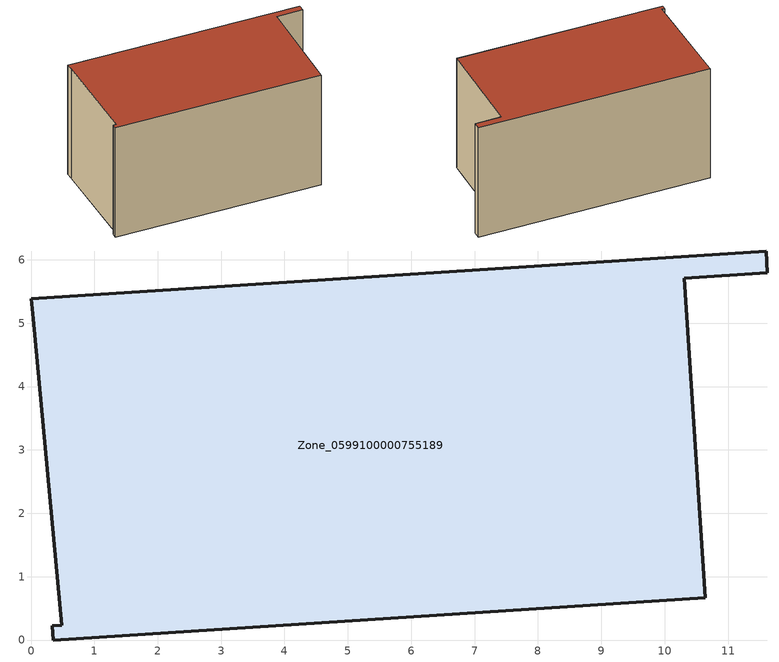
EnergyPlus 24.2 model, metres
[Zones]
Zone_0599100000755189
 floor ground (C_G): 0.03,5.07 0,5.39 11.6,6.14 11.62,5.8 10.31,5.71 10.64,0.67 0.35,0 0.33,0.22 0.49,0.23 z0
 wall outside (C_F): 11.6,6.14 0,5.39 0.03,5.07 0.49,0.23 0.33,0.22 0.35,0 10.64,0.67 10.31,5.71 11.62,5.8 11.6,6.14 z0:6.17
 roof outside (C_R): 0,5.39 0.03,5.07 0.49,0.23 0.33,0.22 0.35,0 10.64,0.67 10.31,5.71 11.62,5.8 11.6,6.14 z6.17
[BUILDING]
Pand.0599100000755189: North Axis=0; Terrain=City; Loads Convergence Tolerance Value=0.04; Temperature Convergence Tolerance Value=0.4; Solar Distribution=FullExterior; Maximum Number of Warmup Days=25; Minimum Number of Warmup Days=1
[Site:Location]
Rotterdam.The.Hague.AP_ZH_NLD Design_Conditions: Latitude=51.96; Longitude=4.45; Time Zone=1; Elevation=-4.5
[SITE:GROUNDTEMPERATURE:BUILDINGSURFACE]
18, 18, 18, 18, 18, 18, 18, 18, 18, 18, 18, 18
[MATERIAL] Thermal Absorptance=0.9; Solar Absorptance=0.7; Visible Absorptance=0.7
Name | Roughness | Thickness | Conductivity | Density | Specific Heat
G.TI.2006-2014 | MediumSmooth | 0.15 | 0.06 | 540 | 1210
F.TI.2006-2014 | Rough | 0.3 | 0.12 | 1920 | 840
R.TI.2006-2014 | MediumRough | 0.2 | 0.08 | 1500 | 1000
[CONSTRUCTION]
C_G: G.TI.2006-2014
C_F: F.TI.2006-2014
C_R: R.TI.2006-2014
[ZONE]
Zone_0599100000755189: Type=1; Multiplier=1; Ceiling Height=Autocalculate; Volume=Autocalculate; Floor Area=autocalculate; Part of Total Floor Area=Yes
[ZONEINFILTRATION:DESIGNFLOWRATE]
Infil_Zone_0599100000755189: Zone or ZoneList or Space or SpaceList=Zone_0599100000755189; Schedule=AlwaysOn; Design Flow Rate Calculation Method=Flow/Area; Flow Rate per Floor Area=0.0015; Constant Term Coefficient=1; Temperature Term Coefficient=0; Velocity Term Coefficient=0; Velocity Squared Term Coefficient=0
[HVACTEMPLATE:ZONE:IDEALLOADSAIRSYSTEM]
Zone_0599100000755189: Maximum Heating Supply Air Temperature=50; Minimum Cooling Supply Air Temperature=13; Maximum Heating Supply Air Humidity Ratio=0.0156; Minimum Cooling Supply Air Humidity Ratio=0.0077; Heating Limit=NoLimit; Cooling Limit=NoLimit; Dehumidification Control Type=ConstantSensibleHeatRatio; Cooling Sensible Heat Ratio=0.7; Dehumidification Setpoint=60; Humidification Control Type=None; Humidification Setpoint=30; Outdoor Air Method=None; Outdoor Air Flow Rate per Person=0.00944; Outdoor Air Flow Rate per Zone Floor Area=0; Outdoor Air Flow Rate per Zone=0; Demand Controlled Ventilation Type=None; Outdoor Air Economizer Type=NoEconomizer; Heat Recovery Type=None; Sensible Heat Recovery Effectiveness=0.7; Latent Heat Recovery Effectiveness=0.65
[ZONECONTROL:THERMOSTAT]
ThermostatControl_Zone_0599100000755189: Zone or ZoneList=Zone_0599100000755189; Control Type Schedule=DualSetpointControlType; Control 1=Thermostat_Zone_0599100000755189; Temperature Difference Between Cutout And Setpoint=0
[THERMOSTATSETPOINT:DUALSETPOINT]
Thermostat_Zone_0599100000755189: Heating Setpoint Temperature Schedule=HeatingSetpoint_Zone_0599100000755189; Cooling Setpoint Temperature Schedule=CoolingSetpoint_Zone_0599100000755189
[SCHEDULE:COMPACT]
HeatingSetpoint_Zone_0599100000755189: Through: 12/31, For: AllDays, Until: 24:00, 21
CoolingSetpoint_Zone_0599100000755189: Through: 12/31, For: AllDays, Until: 24:00, 24
DualSetpointControlType: Through: 12/31, For: AllDays, Until: 24:00, 4
AlwaysOn: Through: 12/31, For: AllDays, Until: 24:00, 1
